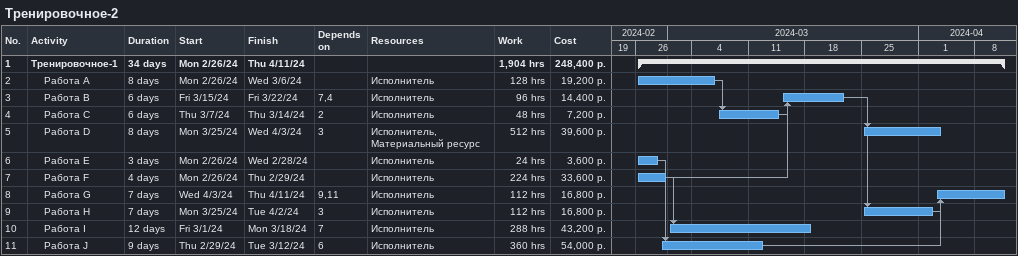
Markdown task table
Тренировочное-2

| ID | Level | Task | Duration | Start | Finish | Predecessors | Resources | Work (h) | Cost (р.) |
|---|---|---|---|---|---|---|---|---|---|
| 1 | 1 | **Тренировочное-1** | 34d | 2024-02-26 | 2024-04-11 |  |  | 1904 | 248400 |
| 2 | 2 | Работа А | 8d | 2024-02-26 | 2024-03-06 |  | Исполнитель | 128 | 19200 |
| 3 | 2 | Работа B | 6d | 2024-03-15 | 2024-03-22 | 7, 4 | Исполнитель | 96 | 14400 |
| 4 | 2 | Работа C | 6d | 2024-03-07 | 2024-03-14 | 2 | Исполнитель | 48 | 7200 |
| 5 | 2 | Работа D | 8d | 2024-03-25 | 2024-04-03 | 3 | Исполнитель, Материальный ресурс | 512 | 39600 |
| 6 | 2 | Работа E | 3d | 2024-02-26 | 2024-02-28 |  | Исполнитель | 24 | 3600 |
| 7 | 2 | Работа F | 4d | 2024-02-26 | 2024-02-29 |  | Исполнитель | 224 | 33600 |
| 8 | 2 | Работа G | 7d | 2024-04-03 | 2024-04-11 | 9, 11 | Исполнитель | 112 | 16800 |
| 9 | 2 | Работа H | 7d | 2024-03-25 | 2024-04-02 | 3 | Исполнитель | 112 | 16800 |
| 10 | 2 | Работа I | 12d | 2024-03-01 | 2024-03-18 | 7 | Исполнитель | 288 | 43200 |
| 11 | 2 | Работа J | 9d | 2024-02-29 | 2024-03-12 | 6 | Исполнитель | 360 | 54000 |
